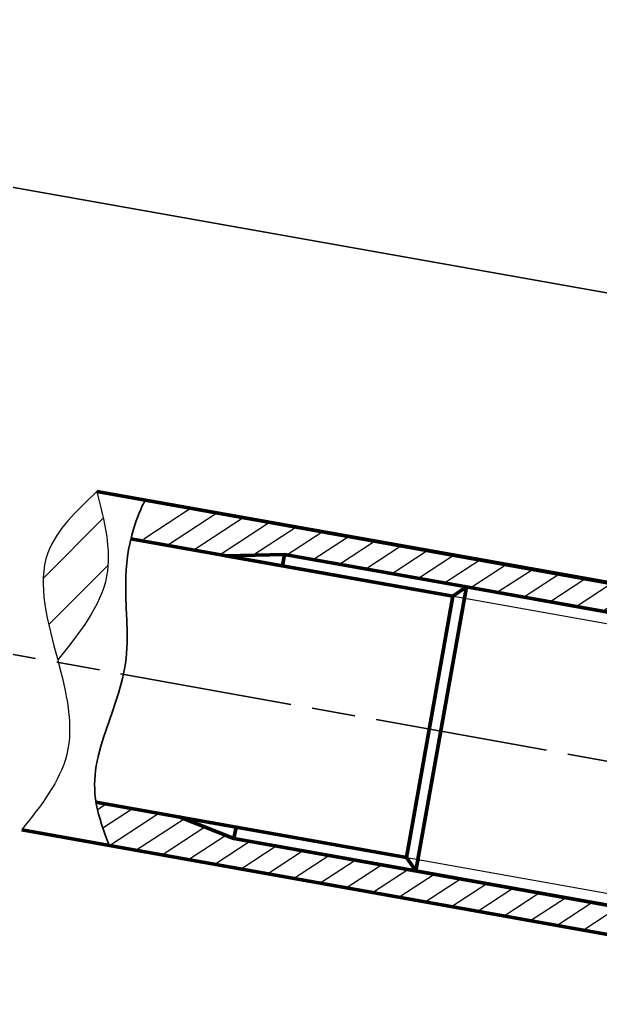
# Model space of a CAD drawing. Header units: millimetres. Extents: x 170 to 1359, y 181 to 1022.
# Drawn here: x 973.1 to 1053.7, y 743.3 to 878.8 of the extents above; entities that cross this region are included whole.
import ezdxf

# ---------------------------------------------------------------- set-up
doc = ezdxf.new("R2010")
doc.units = ezdxf.units.MM
doc.linetypes.add('ACAD_ISO08W100', pattern=[36, 24, -3, 6, -3])
doc.layers.get('Defpoints').update_dxf_attribs({"lineweight": 35})
for name, color, linetype, lineweight in [('中心线', 1, 'ACAD_ISO08W100', 35), ('剖面线', 6, 'Continuous', 35), ('尺寸', 4, 'Continuous', 25), ('粗实线', 7, 'Continuous', 50), ('细实线', 7, 'Continuous', 20)]:
    doc.layers.add(name, color=color, linetype=linetype, lineweight=lineweight)
doc.layers.add('尺寸标注', color=4, linetype='Continuous')
doc.styles.get("Standard").update_dxf_attribs({"font": 'arial.ttf'})
doc.styles.add('工程字-35', font='gbeitc.shx', dxfattribs={"height": 3.5, "bigfont": 'gbcbig.shx'})
doc.dimstyles.new('ISO-25', dxfattribs={"dimtxt": 2.5, "dimasz": 2.5, "dimexe": 1.25, "dimexo": 0.625, "dimtad": 1, "dimtxsty": 'Standard', "dimcen": 2.5, "dimadec": 0, "dimazin": 0, "dimtfac": 1, "dimtmove": 0, "dimatfit": 3, "dimfxl": 1, "dimarcsym": 0})
pattern_1 = [(33.14541, (-1534.2808, 708.34), (-1.388785, 2.1267054), [])]

# ---------------------------------------------------------------- blocks, each defined once
blk = doc.blocks.new('*D15')
at = {"layer": 'Defpoints', "color": 0, "transparency": 16777216}
for p in [(1215.96, 812.25), (902.89, 803.11), (1204.83, 749.53)]:
    blk.add_point(p, dxfattribs=at)
at = {"layer": '尺寸', "color": 0, "lineweight": -2, "transparency": 16777216}
for p, q in [((903, 803.72), (914.24, 867.06)), ((916.48, 865.39), (1213.5, 812.68)), ((1204.94, 750.15), (1216.18, 813.48))]:
    blk.add_line(p, q, dxfattribs=at)
at = {"layer": '尺寸', "color": 0, "transparency": 16777216}
for points in [[(916.56, 865.8), (916.41, 864.98), (914.02, 865.82)], [(1213.57, 813.09), (1213.43, 812.27), (1215.96, 812.25)]]:
    blk.add_solid(points, dxfattribs=at)
at = {"layer": '尺寸', "color": 0, "lineweight": 20, "transparency": 16777216, "insert": (1065.32, 840.88), "char_height": 2.5, "attachment_point": 5, "rotation": 349.9377}
blk.add_mtext('{\\Fgbeitc,gbcbig|c134;886}', dxfattribs=at)
blk = doc.blocks.new('*D20')
at = {"layer": 'Defpoints', "color": 0, "transparency": 16777216}
for p in [(1244.78, 973.48), (280.07, 859.57), (1244.78, 748.52)]:
    blk.add_point(p, dxfattribs=at)
at = {"layer": '尺寸标注', "color": 0, "lineweight": -2, "transparency": 16777216}
for p, q in [((280.07, 860.19), (280.07, 974.73)), ((1244.78, 749.15), (1244.78, 974.73)), ((282.57, 973.48), (1242.28, 973.48))]:
    blk.add_line(p, q, dxfattribs=at)
at = {"layer": '尺寸标注', "color": 0, "transparency": 16777216}
for points in [[(282.57, 973.9), (282.57, 973.06), (280.07, 973.48)], [(1242.28, 973.9), (1242.28, 973.06), (1244.78, 973.48)]]:
    blk.add_solid(points, dxfattribs=at)
at = {"layer": '尺寸标注', "color": 0, "lineweight": 20, "transparency": 16777216, "insert": (762.42, 975.86), "char_height": 3.5, "attachment_point": 5, "style": '工程字-35'}
blk.add_mtext('2105', dxfattribs=at)

msp = doc.modelspace()

# ---------------------------------------------------------------- hatches: boundary and pattern name
at = {"layer": '剖面线', "lineweight": 20}
h = msp.add_hatch(dxfattribs=at)
h.set_pattern_fill('ANSI31', color=256, scale=1.6)
h.set_pattern_definition([(45, (-4095.5875, -606.73), (-3.5921024, 3.5921024), [])])
edge = h.paths.add_edge_path()
edge.add_spline(control_points=[(978.4, 790.01), (981.397, 793.716), (987.034, 800.684), (984.851, 809.3), (983.829, 813.334)], knot_values=[0, 0, 0, 0, 13.4209979, 25.2401462, 25.2401462, 25.2401462, 25.2401462], degree=3, periodic=0)
edge.add_spline(control_points=[(983.829, 813.334), (981.004, 810.669), (974.318, 804.363), (977.035, 795.187), (978.4, 790.01)], knot_values=[0, 0, 0, 0, 6.8051182, 16.1049221, 16.1049221, 16.1049221, 16.1049221], degree=3, periodic=0)
h = msp.add_hatch(dxfattribs=at)
h.set_pattern_fill('ANSI31', color=256, scale=0.8, angle=-11.85459)
h.set_pattern_definition(pattern_1)
h.paths.add_polyline_path([(1062.425, 799.291), (1062.424, 799.286), (1064.794, 798.862), (1081.469, 795.881), (1080.767, 791.949), (1036.108, 799.944), (1036.107, 799.945), (1039.159, 799.398), (1039.16, 799.396), (1036.109, 799.942), (1036.108, 799.944), (1039.159, 799.398), (1039.159, 799.398), (1035.574, 800.041), (1009.892, 804.638), (1001.793, 804.459), (990.198, 806.538), (990.324, 806.768), (991.099, 807.969), (991.541, 808.568), (992, 809.161), (992.979, 810.361), (994.005, 811.541)])
h = msp.add_hatch(dxfattribs=at)
h.set_pattern_fill('ANSI31', color=256, scale=0.8, angle=-11.85459)
h.set_pattern_definition(pattern_1)
h.paths.add_polyline_path([(1053.975, 752.041), (1053.976, 752.046), (1056.346, 751.622), (1073.021, 748.639), (1073.726, 752.571), (1029.063, 760.549), (1029.062, 760.548), (1032.114, 760.004), (1032.116, 760.005), (1029.064, 760.55), (1029.063, 760.549), (1032.114, 760.004), (1032.114, 760.004), (1028.528, 760.643), (1002.845, 765.232), (995.31, 768.206), (983.713, 770.274), (983.751, 770.015), (984.062, 768.62), (984.27, 767.905), (984.495, 767.19), (984.997, 765.724), (985.55, 764.262)])

# ---------------------------------------------------------------- linework, layer by layer
at = {"layer": '中心线', "lineweight": 25}
msp.add_lwpolyline([(1223.353, 745.663), (937.598, 796.957)], dxfattribs=at)
at = {"layer": '剖面线', "lineweight": 25}
for points in [[(1003.031, 809.907), (1003.028, 809.904)], [(1006.098, 809.36), (1006.094, 809.356)], [(1009.147, 808.813), (1009.145, 808.811)], [(989.045, 806.714), (989.044, 806.713)], [(992.096, 806.169), (992.094, 806.166)], [(995.148, 805.624), (995.143, 805.619)], [(998.199, 805.079), (998.192, 805.072)], [(1030.509, 805.001), (1030.504, 804.996)], [(1001.25, 804.534), (1001.241, 804.525)], [(1008.498, 804.584), (1008.493, 804.578)], [(1033.558, 804.453), (1033.555, 804.451)], [(1036.607, 803.906), (1036.607, 803.906)], [(1024.002, 802.088), (1024.001, 802.086)], [(1027.053, 801.543), (1027.05, 801.539)], [(1045.363, 798.274), (1045.363, 798.274)], [(1048.415, 797.73), (1048.412, 797.727)], [(1051.466, 797.185), (1051.461, 797.18)], [(984.675, 770.118), (984.663, 770.105)], [(987.725, 769.571), (987.715, 769.561)], [(990.774, 769.023), (990.767, 769.016)], [(993.823, 768.476), (993.819, 768.472)], [(984.712, 766.554), (984.702, 766.544)], [(999.205, 766.669), (999.205, 766.669)], [(1001.8, 765.652), (1001.794, 765.647)], [(985.939, 764.193), (985.935, 764.188)], [(1004.657, 764.914), (1004.652, 764.909)], [(1007.707, 764.367), (1007.704, 764.364)], [(1010.756, 763.82), (1010.755, 763.819)], [(1016.872, 762.743), (1016.857, 762.729)], [(1019.921, 762.196), (1019.909, 762.184)], [(1022.97, 761.649), (1022.96, 761.639)], [(1007.299, 760.378), (1007.297, 760.376)], [(1026.019, 761.102), (1026.011, 761.094)], [(1029.069, 760.555), (1029.062, 760.548)], [(1010.35, 759.833), (1010.346, 759.829)], [(1013.401, 759.288), (1013.395, 759.282)], [(1032.118, 760.008), (1032.114, 760.004)], [(1035.184, 759.46), (1035.18, 759.456)], [(1038.234, 758.913), (1038.231, 758.911)], [(1041.283, 758.366), (1041.283, 758.366)], [(1044.332, 757.837), (1044.319, 757.824)], [(1031.709, 756.018), (1031.708, 756.017)], [(1047.381, 757.289), (1047.371, 757.279)], [(1050.431, 756.742), (1050.422, 756.734)], [(1053.497, 756.195), (1053.488, 756.186)], [(1034.775, 755.47), (1034.775, 755.47)], [(1037.827, 754.925), (1037.824, 754.923)], [(1040.878, 754.38), (1040.873, 754.375)]]:
    msp.add_lwpolyline(points, dxfattribs=at)
at = {"layer": '粗实线', "lineweight": 50}
for points in [[(1070.927, 797.883), (983.829, 813.334)], [(1081.457, 795.894), (1080.751, 791.952), (1081.457, 795.894), (983.829, 813.334)], [(1009.87, 804.61), (1001.728, 804.448), (1033.215, 798.824), (988.563, 806.8)], [(1009.587, 803.042), (1009.87, 804.61)], [(1134.486, 782.355), (1033.497, 800.392), (1009.87, 804.61), (1033.497, 800.392), (1112.254, 786.326)], [(1125.476, 743.319), (1002.845, 765.232), (1028.041, 760.731), (1035.082, 800.109)], [(1028.041, 760.731), (1026.755, 762.599), (1033.215, 798.824), (1035.082, 800.109)], [(1026.755, 762.599), (983.7, 770.277)], [(1003.128, 766.817), (1002.845, 765.232), (995.252, 768.229)], [(1073.021, 748.639), (1073.727, 752.577), (1073.021, 748.639), (973.413, 766.429)], [(1105.212, 746.947), (1026.472, 761.014)]]:
    msp.add_lwpolyline(points, dxfattribs=at)
at = {"layer": '细实线', "lineweight": 25}
for points in [[(983.751, 770.015), (983.648, 770.713), (983.563, 771.393), (983.529, 772.072), (983.513, 772.735), (983.532, 773.38), (983.586, 774.025), (983.657, 774.669), (983.746, 775.314), (983.869, 775.941), (984.01, 776.586), (984.326, 777.823), (984.695, 779.077), (985.116, 780.314), (985.993, 782.822), (986.432, 784.111), (986.836, 785.4), (987.222, 786.724), (987.381, 787.403), (987.539, 788.083), (987.68, 788.762), (987.786, 789.477), (987.892, 790.191), (987.964, 790.906), (988, 791.638), (988.037, 792.387), (988.038, 793.154), (988.023, 793.938), (987.974, 795.525), (987.89, 797.181), (987.842, 798.872), (987.826, 799.743), (987.828, 800.632), (987.865, 801.539), (987.902, 802.462), (987.991, 803.386), (988.098, 804.327), (988.239, 805.303), (988.433, 806.279), (988.679, 807.272), (988.961, 808.282), (989.294, 809.292), (989.68, 810.337), (989.908, 810.86), (990.135, 811.347), (990.24, 811.574), (990.363, 811.783), (990.485, 811.957), (990.588, 812.126)], [(985.552, 764.259), (984.997, 765.724), (984.495, 767.19), (984.27, 767.905), (984.062, 768.62), (983.751, 770.015)]]:
    msp.add_lwpolyline(points, dxfattribs=at)
at = {"layer": '细实线', "lineweight": 20}
msp.add_lwpolyline([(995.252, 768.229), (1089.743, 751.339), (1105.212, 746.947), (1112.254, 786.326), (1096.22, 787.564), (1001.728, 804.448)], dxfattribs=at)
for points in [[(983.829, 813.334), (977.033, 804.827), (978.4, 790.01), (979.659, 776.877), (973.413, 766.429)], [(983.829, 813.334), (985.181, 801.592), (978.4, 790.01)]]:
    msp.add_spline(points, degree=3, dxfattribs=at)

# ---------------------------------------------------------------- dimensions: what is measured, and where the dimension line sits
at = {"layer": '尺寸', "lineweight": 20}
dim = msp.add_aligned_dim(p1=(902.893, 803.109), p2=(1204.831, 749.531), distance=63.695, text='{\\Fgbeitc,gbcbig|c134;886}', dimstyle='ISO-25', dxfattribs=at)
dim.commit()
dim.dimension.update_dxf_attribs({"geometry": '*D15', "text_midpoint": (1065.318, 840.882)})
at = {"layer": '尺寸标注', "lineweight": 20}
dim = msp.add_linear_dim(base=(1244.776, 973.481), p1=(280.07, 859.567), p2=(1244.776, 748.523), text='2105', dimstyle='ISO-25', override={"dimtxsty": '工程字-35'}, dxfattribs=at)
dim.commit()
dim.dimension.update_dxf_attribs({"geometry": '*D20', "text_midpoint": (762.423, 975.856)})

doc.saveas('drawing.dxf')
